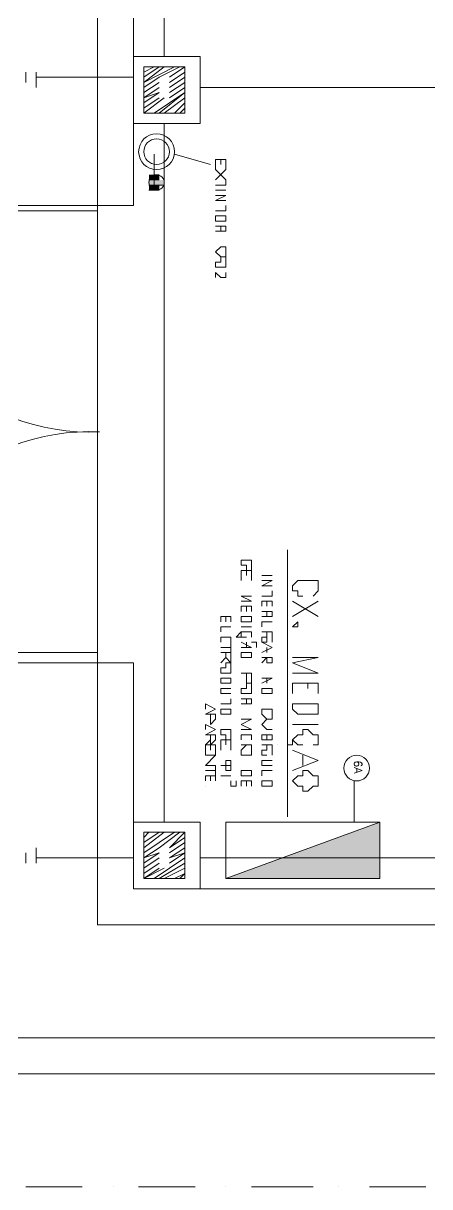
# Model space of a CAD drawing. Header units: inches. Extents: x 5 to 1823, y 18 to 726.
# Drawn here: x 485.2 to 486.98, y 284.27 to 289.36 of the extents above; entities that cross this region are included whole.
import ezdxf

# ---------------------------------------------------------------- set-up
doc = ezdxf.new("R2010")
doc.units = ezdxf.units.IN
doc.header["$MEASUREMENT"] = 0
for name, color, linetype in [('PDF2_0', 7, 'Continuous'), ('PDF2_01', 1, 'Continuous'), ('PDF2_06', 6, 'Continuous'), ('PDF2_EL0001', 1, 'Continuous'), ('PDF2_QUADROS', 1, 'Continuous'), ('PDF2_Texto', 1, 'Continuous')]:
    doc.layers.add(name, color=color, linetype=linetype)
doc.layers.add('PDF2_02', color=7, linetype='Continuous', true_color=0xdcdcdc)
doc.layers.add('PDF2_ENIT-EL00132', color=7, linetype='Continuous', true_color=0x00dddd)
doc.styles.add('PDF RomanS', font='romans__.ttf')

msp = doc.modelspace()

# ---------------------------------------------------------------- linework, layer by layer
at = {"layer": 'PDF2_0', "lineweight": 5}
for points in [[(485.2102, 289.1011), (485.2102, 289.146)], [(485.2551, 289.0786), (485.2551, 289.146)], [(485.8613, 288.7867), (486.0185, 288.7418)], [(486.0409, 288.652), (486.0858, 288.652), (486.0858, 288.6745), (486.0409, 288.7194), (486.0409, 288.7643), (486.0858, 288.7643), (486.0858, 288.7194), (486.0409, 288.6745)], [(486.0634, 288.7643), (486.0634, 288.7418)], [(486.0858, 288.6296), (486.0409, 288.6296)], [(486.0409, 288.6071), (486.0858, 288.6071), (486.0409, 288.5847), (486.0858, 288.5847)], [(486.0409, 288.5398), (486.0858, 288.5398), (486.0858, 288.5622)], [(486.0409, 288.4724), (486.0858, 288.4724), (486.0858, 288.45), (486.0634, 288.45), (486.0634, 288.4724)], [(486.0634, 288.45), (486.0409, 288.45)], [(486.0858, 288.3377), (486.0858, 288.3602), (486.0858, 288.3826), (486.0634, 288.3826), (486.0409, 288.3602), (486.0634, 288.3377)], [(486.0858, 288.2704), (486.0858, 288.2479), (486.0634, 288.2479), (486.0409, 288.2704), (486.0409, 288.2479)], [(486.3553, 287.0579), (486.3553, 285.8904)], [(486.1532, 286.9232), (486.1532, 286.9681), (486.1981, 286.9681), (486.1981, 286.9232)], [(486.1756, 286.9681), (486.1756, 286.9457)], [(486.2879, 286.9457), (486.243, 286.9457)], [(486.243, 286.9232), (486.2879, 286.9232), (486.243, 286.9008), (486.2879, 286.9008)], [(486.4226, 286.8559), (486.4002, 286.8559), (486.4002, 286.8783), (486.3777, 286.8783), (486.3777, 286.9008), (486.4002, 286.9232), (486.4226, 286.9232), (486.4451, 286.9232), (486.4675, 286.9232), (486.49, 286.9232), (486.49, 286.9008), (486.49, 286.8783), (486.4675, 286.8559)], [(486.243, 286.8559), (486.2879, 286.8559), (486.2879, 286.8783)], [(486.1981, 286.8559), (486.1532, 286.8559), (486.1981, 286.8559)], [(486.1532, 286.8559), (486.1981, 286.8334), (486.1532, 286.8334)], [(486.243, 286.811), (486.243, 286.8334), (486.2879, 286.8334), (486.2879, 286.811)], [(486.2654, 286.8334), (486.2654, 286.811)], [(486.49, 286.8334), (486.3777, 286.7661)], [(486.49, 286.7661), (486.3777, 286.8334)], [(486.0634, 286.7436), (486.0634, 286.7661), (486.1083, 286.7661), (486.1083, 286.7436)], [(486.0858, 286.7661), (486.0858, 286.7436)], [(486.1532, 286.7885), (486.1532, 286.811), (486.1981, 286.811), (486.1981, 286.7885)], [(486.1756, 286.811), (486.1756, 286.7885)], [(486.243, 286.7885), (486.2879, 286.7885), (486.2879, 286.7661), (486.2654, 286.7661), (486.2654, 286.7885)], [(486.2654, 286.7661), (486.243, 286.7661)], [(486.1083, 286.7212), (486.0634, 286.7212), (486.0634, 286.6987)], [(486.1981, 286.7212), (486.1532, 286.7212)], [(486.2879, 286.7436), (486.243, 286.7436), (486.243, 286.7212)], [(486.0634, 286.6538), (486.0634, 286.6763), (486.1083, 286.6763), (486.1083, 286.6538), (486.1083, 286.6089), (486.0634, 286.6089)], [(486.0858, 286.6763), (486.0858, 286.6763)], [(486.1532, 286.6987), (486.1307, 286.6763), (486.1532, 286.6763)], [(486.1981, 286.6763), (486.1981, 286.6987), (486.1756, 286.6987), (486.1532, 286.6987), (486.1532, 286.6763), (486.1756, 286.6763)], [(486.2879, 286.6987), (486.243, 286.6987)], [(486.2879, 286.6538), (486.2879, 286.6763), (486.2879, 286.6987), (486.2654, 286.6987), (486.2654, 286.6763), (486.243, 286.6763), (486.243, 286.6538), (486.2654, 286.6538), (486.2654, 286.6763)], [(486.1083, 286.6314), (486.0634, 286.6314)], [(486.1532, 286.6538), (486.1981, 286.6314), (486.1532, 286.6314)], [(486.1756, 286.6538), (486.1756, 286.6314)], [(486.1981, 286.6538), (486.2205, 286.6538), (486.2205, 286.6314)], [(486.243, 286.6538), (486.2879, 286.6314), (486.243, 286.6089)], [(486.2654, 286.6314), (486.2654, 286.6089)], [(486.0858, 286.5865), (486.0634, 286.564)], [(486.1083, 286.6089), (486.1083, 286.5865), (486.1083, 286.564), (486.0858, 286.5865), (486.0858, 286.6089)], [(486.243, 286.5865), (486.2879, 286.5865), (486.2879, 286.564), (486.2654, 286.564), (486.2654, 286.5865), (486.243, 286.564)], [(486.3777, 286.5865), (486.49, 286.5865), (486.3777, 286.564), (486.49, 286.5191), (486.3777, 286.5191)], [(486.1532, 286.5191), (486.1981, 286.5191), (486.1981, 286.4966), (486.1981, 286.4742), (486.1756, 286.4742), (486.1756, 286.4966), (486.1756, 286.5191)], [(486.243, 286.4966), (486.2879, 286.4966), (486.243, 286.4742)], [(486.2654, 286.4966), (486.2654, 286.4742)], [(486.3777, 286.4293), (486.3777, 286.4742), (486.49, 286.4742), (486.49, 286.4293)], [(486.4451, 286.4742), (486.4451, 286.4517)], [(486.1083, 286.4517), (486.0858, 286.4517), (486.0634, 286.4517), (486.0634, 286.4293), (486.0858, 286.4293), (486.1083, 286.4293)], [(485.996, 286.3619), (485.996, 286.3844), (486.0409, 286.3619), (485.996, 286.3395), (486.0409, 286.3395), (486.0409, 286.317), (486.0185, 286.2946), (486.0185, 286.317), (486.0185, 286.3395)], [(486.0634, 286.3844), (486.1083, 286.3844), (486.1083, 286.4068)], [(486.1532, 286.4068), (486.1981, 286.4068), (486.1981, 286.3844), (486.1756, 286.3844), (486.1756, 286.4068)], [(486.1756, 286.3844), (486.1532, 286.3844)], [(486.1532, 286.317), (486.1981, 286.317), (486.1532, 286.2946), (486.1981, 286.2721), (486.1532, 286.2721)], [(486.2654, 286.317), (486.243, 286.2946), (486.2654, 286.2721), (486.2879, 286.2721)], [(485.996, 286.2721), (485.996, 286.2946), (486.0409, 286.2721), (485.996, 286.2497), (486.0409, 286.2497), (486.0409, 286.2272), (486.0185, 286.2048), (486.0185, 286.2272), (486.0185, 286.2497)], [(486.49, 286.2946), (486.3777, 286.2946)], [(486.4675, 286.2048), (486.49, 286.2048), (486.49, 286.2272), (486.49, 286.2497), (486.4675, 286.2497), (486.4451, 286.2721), (486.4226, 286.2721), (486.4226, 286.2497), (486.4002, 286.2497), (486.3777, 286.2272), (486.4002, 286.2048), (486.4226, 286.2048)], [(486.0185, 286.2272), (485.996, 286.2048), (486.0409, 286.2048), (486.0409, 286.1599)], [(486.0634, 286.1823), (486.0634, 286.2272), (486.1083, 286.2272), (486.1083, 286.1823)], [(486.0858, 286.2272), (486.0858, 286.2048)], [(486.1532, 286.2272), (486.1532, 286.2497), (486.1981, 286.2497), (486.1981, 286.2272)], [(486.1756, 286.2497), (486.1756, 286.2497)], [(486.2654, 286.2272), (486.243, 286.2272), (486.243, 286.2497), (486.2879, 286.2497), (486.2879, 286.2272), (486.2654, 286.2272), (486.2654, 286.2497)], [(486.3553, 286.2272), (486.3553, 286.2048), (486.3777, 286.2048), (486.3777, 286.2272)], [(485.996, 286.2048), (485.996, 286.1599), (486.0409, 286.1599), (485.996, 286.115), (486.0409, 286.115), (486.0409, 286.0701), (485.996, 286.0701), (485.996, 286.0476)], [(486.0185, 286.2048), (486.0185, 286.1823)], [(486.1981, 286.2048), (486.1532, 286.2048)], [(486.2879, 286.2048), (486.243, 286.2048)], [(486.2879, 286.1599), (486.2879, 286.1823), (486.2879, 286.2048), (486.2654, 286.2048), (486.2654, 286.1823), (486.243, 286.1823), (486.243, 286.1599), (486.2654, 286.1599)], [(486.3103, 286.2048), (486.3103, 286.2048)], [(486.3777, 286.1823), (486.49, 286.1374), (486.3777, 286.0925)], [(486.4226, 286.1599), (486.4226, 286.115)], [(486.1083, 286.115), (486.1083, 286.1374), (486.0858, 286.1374), (486.0858, 286.115), (486.0858, 286.0925), (486.1083, 286.0925), (486.1083, 286.115), (486.0634, 286.115)], [(486.2879, 286.1374), (486.2654, 286.1374), (486.243, 286.1374), (486.243, 286.115), (486.2654, 286.115), (486.2879, 286.115)], [(486.0409, 286.0925), (485.996, 286.0925)], [(486.0185, 286.0701), (486.0185, 286.0476)], [(486.0409, 286.0701), (486.0409, 286.0476)], [(486.1083, 286.0701), (486.0634, 286.0701)], [(486.2879, 286.0925), (486.243, 286.0925), (486.243, 286.0701)], [(485.996, 286.0252), (485.996, 286.0252)], [(486.1083, 286.0252), (486.1307, 286.0252), (486.1307, 286.0476), (486.1307, 286.0252), (486.1083, 286.0252), (486.1083, 286.0476)], [(486.1532, 286.0252), (486.1532, 286.0476), (486.1981, 286.0476), (486.1981, 286.0252)], [(486.1756, 286.0476), (486.1756, 286.0252)], [(486.0858, 285.621), (486.7594, 285.868), (486.7594, 285.621), (486.0858, 285.621), (486.0858, 285.868), (486.7594, 285.868)], [(485.2551, 285.6884), (485.2551, 285.7557)], [(485.2102, 285.6884), (485.2102, 285.7333)]]:
    msp.add_lwpolyline(points, dxfattribs=at)
at = {"layer": 'PDF2_0', "lineweight": 0}
for points in [[(485.6817, 289.1235), (485.2551, 289.1235)], [(485.7715, 288.7867), (485.7715, 288.652)], [(485.794, 288.6969), (485.7715, 288.6969), (485.794, 288.6969)], [(485.794, 288.6745), (485.749, 288.6745), (485.794, 288.6745)], [(485.794, 288.6745), (485.749, 288.6745), (485.794, 288.6745)], [(485.8164, 288.652), (485.749, 288.652), (485.8164, 288.652)], [(485.8164, 288.652), (485.749, 288.652), (485.8164, 288.652)], [(485.794, 288.6296), (485.749, 288.6296), (485.794, 288.6296)], [(485.794, 288.6296), (485.749, 288.6296), (485.794, 288.6296)], [(485.7715, 288.6296), (485.7715, 288.6296), (485.7715, 288.6296)], [(485.7715, 288.6296), (485.7715, 288.6296), (485.7715, 288.6296)], [(485.6817, 285.7108), (485.2551, 285.7108)]]:
    msp.add_lwpolyline(points, dxfattribs=at)
msp.add_lwpolyline([(485.7715, 288.6969), (485.7715, 288.6969), (485.7715, 288.6969)], close=True, dxfattribs=at)
at = {"layer": 'PDF2_0', "color": 3, "lineweight": 5}
for points in [[(484.5142, 288.5622), (484.5142, 288.5398), (485.5245, 288.5398), (485.5245, 288.5622)], [(484.5142, 286.564), (484.5142, 286.6089), (485.5245, 286.6089), (485.5245, 286.564)]]:
    msp.add_lwpolyline(points, close=True, dxfattribs=at)
at = {"layer": 'PDF2_0', "lineweight": 5}
for points in [[(486.0858, 288.5173), (486.0634, 288.5173), (486.0409, 288.5173), (486.0409, 288.4949), (486.0634, 288.4949), (486.0858, 288.4949)], [(486.0858, 288.3153), (486.0858, 288.3377), (486.0634, 288.3377), (486.0634, 288.3153), (486.0409, 288.3153), (486.0409, 288.2928), (486.0634, 288.2928), (486.0858, 288.2928)], [(486.1532, 287.013), (486.1981, 287.013), (486.1981, 286.9906), (486.1981, 286.9681), (486.1756, 286.9681), (486.1756, 286.9906), (486.1532, 286.9906)], [(486.1532, 286.7661), (486.1981, 286.7661), (486.1981, 286.7436), (486.1756, 286.7436), (486.1532, 286.7436)], [(486.4002, 286.7212), (486.4002, 286.7436), (486.3777, 286.7212)], [(486.1083, 286.5415), (486.1083, 286.564), (486.0858, 286.564), (486.0858, 286.5415), (486.0634, 286.5415), (486.0634, 286.5191), (486.0858, 286.5191), (486.1083, 286.5191)], [(486.1981, 286.6089), (486.1756, 286.6089), (486.1532, 286.6089), (486.1532, 286.5865), (486.1756, 286.5865), (486.1981, 286.5865)], [(486.0634, 286.4966), (486.1083, 286.4966), (486.1083, 286.4742), (486.0858, 286.4742), (486.0634, 286.4742)], [(486.1981, 286.4517), (486.1981, 286.4742), (486.1756, 286.4742), (486.1756, 286.4517), (486.1532, 286.4517), (486.1532, 286.4293), (486.1756, 286.4293), (486.1981, 286.4293)], [(486.2879, 286.4517), (486.2654, 286.4517), (486.243, 286.4517), (486.243, 286.4293), (486.2654, 286.4293), (486.2879, 286.4293)], [(486.1083, 286.3619), (486.0858, 286.3619), (486.0634, 286.3619), (486.0634, 286.3395), (486.0858, 286.3395), (486.1083, 286.3395)], [(486.2879, 286.317), (486.2879, 286.3395), (486.2879, 286.3619), (486.2654, 286.3619), (486.243, 286.3619), (486.243, 286.3395), (486.2654, 286.317)], [(486.3777, 286.3844), (486.49, 286.3844), (486.49, 286.3619), (486.49, 286.3395), (486.4675, 286.3395), (486.4451, 286.3395), (486.4226, 286.3395), (486.4002, 286.3395), (486.3777, 286.3619)], [(486.0634, 286.2721), (486.1083, 286.2721), (486.1083, 286.2497), (486.1083, 286.2272), (486.0858, 286.2272), (486.0858, 286.2497), (486.0634, 286.2497)], [(486.1981, 286.1823), (486.1981, 286.2048), (486.1756, 286.2048), (486.1532, 286.1823), (486.1532, 286.1599), (486.1756, 286.1599), (486.1981, 286.1599)], [(486.1532, 286.0925), (486.1981, 286.0925), (486.1981, 286.0701), (486.1756, 286.0701), (486.1532, 286.0701)], [(486.49, 286.0476), (486.49, 286.0701), (486.4675, 286.0701), (486.4451, 286.0925), (486.4226, 286.0925), (486.4226, 286.0701), (486.4002, 286.0701), (486.3777, 286.0476), (486.4002, 286.0252), (486.4226, 286.0252), (486.4226, 286.0027), (486.4451, 286.0027), (486.4675, 286.0252), (486.49, 286.0252)], [(486.2879, 286.0476), (486.2654, 286.0476), (486.243, 286.0476), (486.243, 286.0252), (486.2654, 286.0252), (486.2879, 286.0252)]]:
    msp.add_lwpolyline(points, close=True, dxfattribs=at)
for centre, radius in [((485.7827, 288.798), 0.0786), ((485.7827, 288.798), 0.0561), ((485.7827, 288.798), 0.0561), ((485.7827, 288.6633), 0.0337)]:
    msp.add_circle(centre, radius, dxfattribs=at)
at = {"layer": 'PDF2_0', "transparency": 33554559}
for points in [[(485.794, 288.6969), (485.7715, 288.6969), (485.749, 288.6969)], [(485.794, 288.6969), (485.749, 288.6969), (485.794, 288.6745)], [(485.749, 288.6969), (485.794, 288.6745), (485.749, 288.6745)], [(485.7715, 288.6969), (485.794, 288.6969), (485.794, 288.6969)], [(485.794, 288.6969), (485.794, 288.6969), (485.7715, 288.6969)], [(485.749, 288.6745), (485.794, 288.6745), (485.794, 288.6745)], [(485.794, 288.6745), (485.794, 288.6745), (485.749, 288.6745)], [(485.8164, 288.6745), (485.8164, 288.6745), (485.749, 288.6745)], [(485.8164, 288.6745), (485.749, 288.6745), (485.794, 288.6745)], [(485.8164, 288.6745), (485.749, 288.6745), (485.8164, 288.652)], [(485.749, 288.6745), (485.8164, 288.652), (485.749, 288.652)], [(485.749, 288.652), (485.8164, 288.652), (485.8164, 288.652)], [(485.8164, 288.652), (485.8164, 288.652), (485.749, 288.652)], [(485.794, 288.652), (485.794, 288.652), (485.749, 288.652)], [(485.794, 288.652), (485.749, 288.652), (485.8164, 288.652)], [(485.794, 288.652), (485.749, 288.652), (485.794, 288.6296)], [(485.749, 288.652), (485.794, 288.6296), (485.749, 288.6296)], [(485.749, 288.6296), (485.794, 288.6296), (485.794, 288.6296)], [(485.794, 288.6296), (485.794, 288.6296), (485.749, 288.6296)], [(485.749, 288.6296), (485.794, 288.6296), (485.7715, 288.6296)], [(485.749, 288.6296), (485.794, 288.6296), (485.794, 288.6296)], [(485.7715, 288.6296), (485.794, 288.6296), (485.794, 288.6296)], [(486.7594, 285.868), (486.7594, 285.621), (486.0858, 285.621)]]:
    msp.add_solid(points, dxfattribs=at)
at = {"layer": 'PDF2_01', "lineweight": 5}
msp.add_lwpolyline([(485.5245, 288.5622), (485.5245, 286.564)], dxfattribs=at)
msp.add_lwpolyline([(484.5367, 288.5415, 0.431258), (485.533, 287.5734, 0.431258), (484.5367, 286.6071)], format="xyb", dxfattribs=at)
at = {"layer": 'PDF2_02', "color": 2, "lineweight": 5}
for points in [[(491.5641, 297.8125), (491.5641, 284.7678), (467.6752, 284.7678)], [(491.4294, 297.8125), (491.4294, 284.925), (467.6752, 284.925)]]:
    msp.add_lwpolyline(points, dxfattribs=at)
at = {"layer": 'PDF2_02', "lineweight": 5}
for points in [[(485.4572, 284.7678), (485.2102, 284.7678)], [(485.5919, 284.7678), (485.5919, 284.7678)], [(485.9511, 284.7678), (485.7041, 284.7678)], [(486.0858, 284.7678), (486.0858, 284.7678)], [(486.4675, 284.7678), (486.1981, 284.7678)], [(486.5798, 284.7678), (486.5798, 284.7678)], [(486.9615, 284.7678), (486.7145, 284.7678)], [(485.2102, 284.2739), (485.4572, 284.2739)], [(485.5919, 284.2739), (485.5919, 284.2739)], [(485.7041, 284.2739), (485.9511, 284.2739)], [(486.0858, 284.2739), (486.0858, 284.2739)], [(486.1981, 284.2739), (486.4675, 284.2739)], [(486.5798, 284.2739), (486.5798, 284.2739)], [(486.7145, 284.2739), (486.9615, 284.2739)]]:
    msp.add_lwpolyline(points, dxfattribs=at)
at = {"layer": 'PDF2_06', "lineweight": 5}
msp.add_lwpolyline([(485.5245, 289.6624), (485.6817, 289.6624), (485.6817, 288.5622), (485.5245, 288.5622)], close=True, dxfattribs=at)
for points in [[(490.3293, 288.7867), (490.3293, 286.9232), (490.3293, 285.4189), (485.5245, 285.4189), (485.5245, 286.564), (485.6817, 286.564), (485.6817, 285.5761), (490.1721, 285.5761), (490.1721, 285.9129), (490.3293, 285.9129)], [(485.6817, 288.5622), (485.5245, 288.5622)]]:
    msp.add_lwpolyline(points, dxfattribs=at)
at = {"layer": 'PDF2_EL0001', "lineweight": 5}
for points in [[(485.8164, 291.5708), (485.8164, 289.2133)], [(489.8802, 289.0786), (485.9736, 289.0786)], [(485.8164, 288.9215), (485.8164, 285.868)], [(489.8802, 285.7108), (485.9736, 285.7108)]]:
    msp.add_lwpolyline(points, dxfattribs=at)
at = {"layer": 'PDF2_ENIT-EL00132', "lineweight": 5}
msp.add_lwpolyline([(486.6471, 286.0476), (486.6471, 285.868)], dxfattribs=at)
msp.add_circle((486.6584, 286.1037), 0.0561, dxfattribs=at)
at = {"layer": 'PDF2_QUADROS', "lineweight": 5}
for points in [[(485.6817, 289.2133), (485.6817, 288.9215), (485.9736, 288.9215), (485.9736, 289.2133)], [(485.7266, 289.1684), (485.7266, 288.9664), (485.9062, 288.9664), (485.9062, 289.1684)], [(485.9062, 289.146), (485.8389, 289.1011)], [(485.6817, 285.868), (485.6817, 285.5761), (485.9736, 285.5761), (485.9736, 285.868)]]:
    msp.add_lwpolyline(points, close=True, dxfattribs=at)
for points in [[(485.7266, 289.146), (485.7715, 289.1684)], [(485.7266, 289.1235), (485.794, 289.1684)], [(485.8164, 289.1684), (485.7266, 289.1011), (485.8613, 289.1684)], [(485.7266, 289.0786), (485.794, 289.1235), (485.8838, 289.1684)], [(485.8389, 289.1235), (485.9062, 289.1684)], [(485.8389, 289.0786), (485.9062, 289.1235)], [(485.7266, 289.0562), (485.794, 289.1011)], [(485.7266, 289.0113), (485.794, 289.0562), (485.7266, 289.0337), (485.794, 289.0786)], [(485.7715, 288.9664), (485.9062, 289.0562), (485.794, 288.9664)], [(485.8389, 289.0562), (485.9062, 289.1011)], [(485.8389, 289.0337), (485.9062, 289.0786)], [(485.7266, 288.9888), (485.794, 289.0337)], [(485.7266, 288.9664), (485.8164, 289.0337)], [(485.8164, 288.9664), (485.9062, 289.0337)], [(485.8613, 288.9664), (485.9062, 289.0113)], [(485.8838, 288.9664), (485.9062, 288.9888)], [(485.749, 285.8231), (485.7266, 285.8006), (485.7266, 285.8231), (485.7266, 285.621), (485.9062, 285.621), (485.9062, 285.8231), (485.7266, 285.8231)], [(485.7266, 285.7782), (485.794, 285.8231)], [(485.7266, 285.7557), (485.8164, 285.8231)], [(485.7266, 285.7333), (485.8613, 285.8231)], [(485.7266, 285.6884), (485.794, 285.7333), (485.7266, 285.7108), (485.794, 285.7557), (485.8838, 285.8231)], [(485.9062, 285.8006), (485.8389, 285.7557), (485.9062, 285.8231)], [(485.8389, 285.7333), (485.9062, 285.7782)], [(485.8389, 285.6884), (485.9062, 285.7333), (485.8389, 285.7108), (485.9062, 285.7557)], [(485.7266, 285.6659), (485.794, 285.7108)], [(485.7715, 285.621), (485.9062, 285.7108)], [(485.7266, 285.6435), (485.794, 285.6884)], [(485.8164, 285.6659), (485.7266, 285.621), (485.794, 285.6659)], [(485.794, 285.621), (485.9062, 285.6884)], [(485.8164, 285.621), (485.9062, 285.6659)], [(485.8613, 285.621), (485.9062, 285.6435), (485.8838, 285.621)]]:
    msp.add_lwpolyline(points, dxfattribs=at)

# ---------------------------------------------------------------- texts
at = {"layer": 'PDF2_Texto', "insert": (486.6468, 286.1374), "char_height": 0.03499, "attachment_point": 7, "rotation": 270, "style": 'PDF RomanS'}
msp.add_mtext('6A', dxfattribs=at)

doc.saveas('drawing.dxf')
